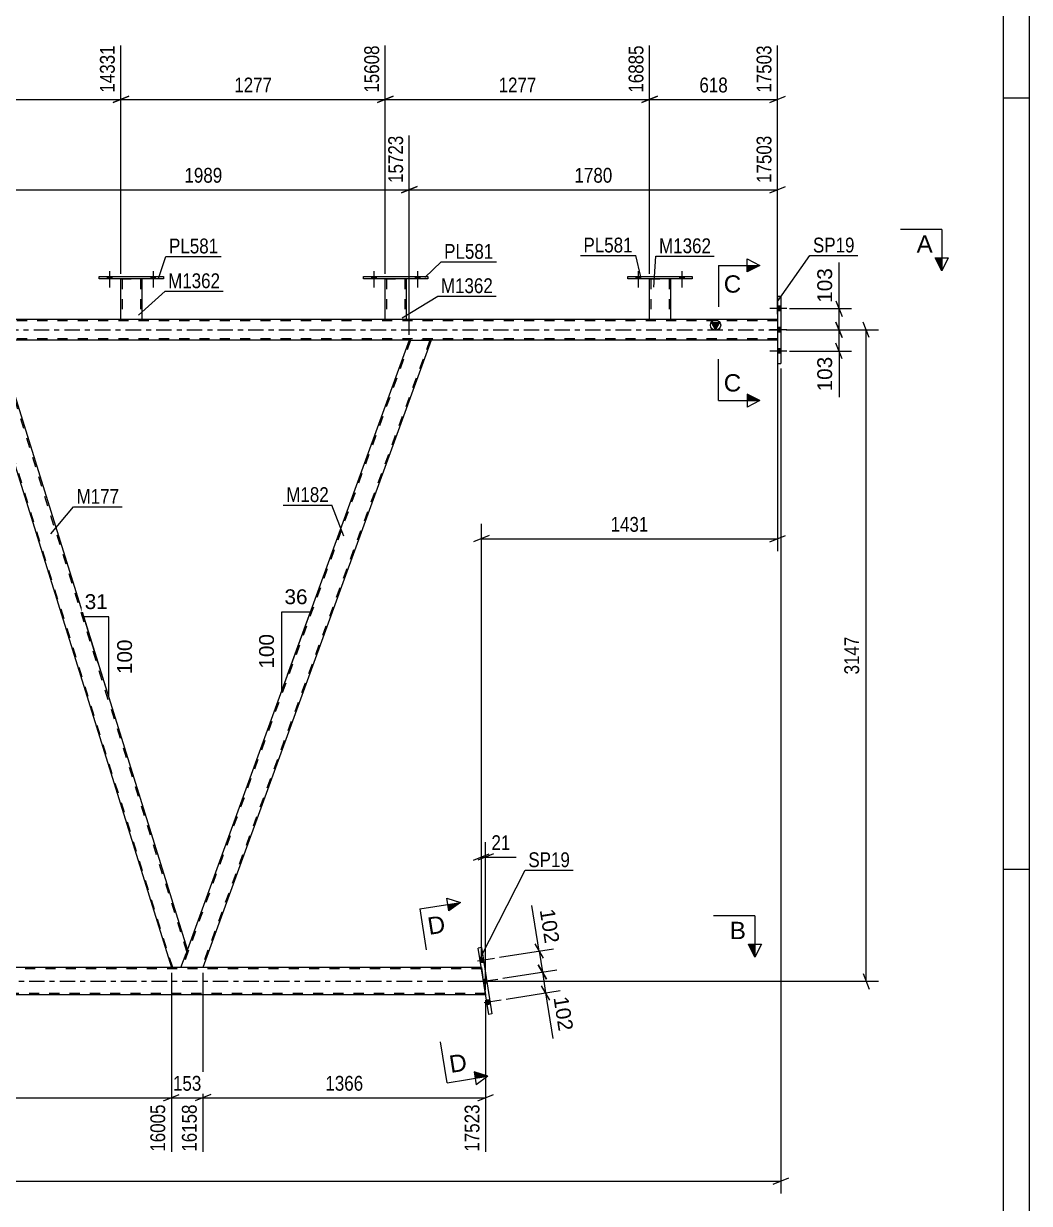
# Model space of a CAD drawing. Header units: millimetres. Extents: x -111 to 730, y -402 to 192.
# Drawn here: x 535.8 to 730.2, y -168.8 to 59.2 of the extents above; entities that cross this region are included whole.
import ezdxf

# ---------------------------------------------------------------- set-up
doc = ezdxf.new("R2010")
doc.units = ezdxf.units.MM
doc.linetypes.add('DXK_LINE_DOT2', pattern=[3.9198, 1.9599, -1.9599])
doc.linetypes.add('DXK_LINE_DOT3', pattern=[5.9187, 2.979, -0.9799, 0.9799, -0.9799])
doc.styles.add('Arial', font='ARIAL.TTF', dxfattribs={"height": 0.2})
doc.styles.add('Arial Narrow', font='ARIALN.TTF', dxfattribs={"height": 0.2})

# ---------------------------------------------------------------- blocks, each defined once
blk = doc.blocks.new('Unknown-192539618-1137')
at = {"color": 5, "linetype": 'Continuous'}
for p, q in [((730.15, -402.25), (730.15, 191.75)), ((725.15, -397.25), (725.15, 186.75)), ((730.15, 44.75), (725.15, 44.75)), ((730.15, -104.25), (725.15, -104.25))]:
    blk.add_line(p, q, dxfattribs=at)
blk = doc.blocks.new('Part-192539618-2163 - 2095')
at = {"linetype": 'Continuous'}
blk.add_hatch(color=2, dxfattribs=at).paths.add_polyline_path([(669.5, 0), (668.7, 1.4), (670.3, 1.4)])
at = {"color": 7, "linetype": 'DXK_LINE_DOT2'}
for p, q in [((681.5, 1.76), (-18.61, 1.76)), ((558.61, 2), (554.61, 2)), ((609.69, 2), (605.69, 2)), ((660.77, 2), (656.77, 2)), ((681.5, 2), (681.5, -2)), ((681.5, -1.76), (-18.61, -1.76)), ((614.57, -2), (610.32, -2))]:
    blk.add_line(p, q, dxfattribs=at)
at = {"color": 2, "linetype": 'Continuous'}
for p, q in [((554.61, 2), (507.53, 2)), ((605.69, 2), (558.61, 2)), ((656.77, 2), (609.69, 2)), ((681.5, 2), (660.77, 2)), ((669.5, 0), (668.7, 1.4)), ((668.7, 1.4), (670.3, 1.4)), ((670.3, 1.4), (669.5, 0)), ((610.32, -2), (530.76, -2)), ((681.5, -2), (614.57, -2))]:
    blk.add_line(p, q, dxfattribs=at)
at = {"color": 7, "linetype": 'DXK_LINE_DOT3'}
blk.add_line((-18.61, 0), (681.5, 0), dxfattribs=at)
at = {"color": 2, "linetype": 'Continuous'}
blk.add_circle((669.5, 0.9), 1, dxfattribs=at)
blk = doc.blocks.new('Bolt-192539618-2218 - 2095')
at = {"linetype": 'Continuous'}
for points in [[(681.5, 4.54), (681.5, 3.66), (682.14, 3.66), (682.14, 4.54)], [(681.5, 4.54), (681.5, 3.66), (682.14, 3.66), (682.14, 4.54)], [(681.5, 4.54), (681.5, 3.66), (682.14, 3.66), (682.14, 4.54)], [(681.5, 0.44), (681.5, -0.44), (682.14, -0.44), (682.14, 0.44)], [(681.5, 0.44), (681.5, -0.44), (682.14, -0.44), (682.14, 0.44)], [(681.5, -3.66), (681.5, -4.54), (682.14, -4.54), (682.14, -3.66)], [(681.5, -3.66), (681.5, -4.54), (682.14, -4.54), (682.14, -3.66)], [(681.5, -3.66), (681.5, -4.54), (682.14, -4.54), (682.14, -3.66)]]:
    blk.add_hatch(color=1, dxfattribs=at).paths.add_polyline_path(points)
at = {"color": 1, "linetype": 'Continuous'}
for p, q in [((683.3, 4.1), (679.98, 4.1)), ((683.3, 4.1), (679.98, 4.1)), ((683.3, 4.1), (679.98, 4.1)), ((682.14, 4.54), (681.5, 4.54)), ((682.14, 4.54), (681.5, 4.54)), ((682.14, 4.54), (681.5, 4.54)), ((682.14, 3.66), (681.5, 3.66)), ((682.14, 3.66), (681.5, 3.66)), ((682.14, 3.66), (681.5, 3.66)), ((682.14, 0.44), (681.5, 0.44)), ((682.14, 0.44), (681.5, 0.44)), ((683.3, 0), (679.98, 0)), ((683.3, 0), (679.98, 0)), ((682.14, -0.44), (681.5, -0.44)), ((682.14, -0.44), (681.5, -0.44)), ((683.3, -4.1), (679.98, -4.1)), ((683.3, -4.1), (679.98, -4.1)), ((683.3, -4.1), (679.98, -4.1)), ((682.14, -3.66), (681.5, -3.66)), ((682.14, -3.66), (681.5, -3.66)), ((682.14, -3.66), (681.5, -3.66)), ((682.14, -4.54), (681.5, -4.54)), ((682.14, -4.54), (681.5, -4.54)), ((682.14, -4.54), (681.5, -4.54))]:
    blk.add_line(p, q, dxfattribs=at)
blk = doc.blocks.new('Bolt-192539618-2217 - 2095')
at = {"linetype": 'Continuous'}
for points in [[(624.73, -122.15), (624.59, -121.28), (623.96, -121.38), (624.09, -122.24)], [(624.73, -122.15), (624.59, -121.28), (623.96, -121.38), (624.09, -122.24)], [(624.73, -122.15), (624.59, -121.28), (623.96, -121.38), (624.09, -122.24)], [(625.36, -126.2), (625.23, -125.33), (624.59, -125.43), (624.73, -126.29)], [(625.36, -126.2), (625.23, -125.33), (624.59, -125.43), (624.73, -126.29)], [(626, -130.25), (625.86, -129.38), (625.23, -129.48), (625.37, -130.35)], [(626, -130.25), (625.86, -129.38), (625.23, -129.48), (625.37, -130.35)], [(626, -130.25), (625.86, -129.38), (625.23, -129.48), (625.37, -130.35)]]:
    blk.add_hatch(color=1, dxfattribs=at).paths.add_polyline_path(points)
at = {"color": 1, "linetype": 'Continuous'}
for p, q in [((623.51, -121.89), (626.79, -121.38)), ((623.51, -121.89), (626.79, -121.38)), ((623.51, -121.89), (626.79, -121.38)), ((623.96, -121.38), (624.59, -121.28)), ((623.96, -121.38), (624.59, -121.28)), ((623.96, -121.38), (624.59, -121.28)), ((624.09, -122.24), (624.73, -122.15)), ((624.09, -122.24), (624.73, -122.15)), ((624.09, -122.24), (624.73, -122.15)), ((624.59, -125.43), (625.23, -125.33)), ((624.59, -125.43), (625.23, -125.33)), ((624.15, -125.94), (627.43, -125.43)), ((624.15, -125.94), (627.43, -125.43)), ((624.73, -126.29), (625.36, -126.2)), ((624.73, -126.29), (625.36, -126.2)), ((624.78, -129.99), (628.06, -129.48)), ((624.78, -129.99), (628.06, -129.48)), ((624.78, -129.99), (628.06, -129.48)), ((625.23, -129.48), (625.86, -129.38)), ((625.23, -129.48), (625.86, -129.38)), ((625.23, -129.48), (625.86, -129.38)), ((625.37, -130.35), (626, -130.25)), ((625.37, -130.35), (626, -130.25)), ((625.37, -130.35), (626, -130.25))]:
    blk.add_line(p, q, dxfattribs=at)
blk = doc.blocks.new('Bolt-192539618-10853 - 2095')
at = {"linetype": 'Continuous'}
for points in [[(603.05, 9.84), (603.93, 9.84), (603.93, 10.32), (603.05, 10.32)], [(611.45, 9.84), (612.33, 9.84), (612.33, 10.32), (611.45, 10.32)]]:
    blk.add_hatch(color=1, dxfattribs=at).paths.add_polyline_path(points)
at = {"color": 1, "linetype": 'Continuous'}
for p, q in [((603.05, 10.32), (603.05, 9.84)), ((603.49, 11.32), (603.49, 8.2)), ((603.93, 10.32), (603.93, 9.84)), ((611.45, 10.32), (611.45, 9.84)), ((611.89, 11.32), (611.89, 8.2)), ((612.33, 10.32), (612.33, 9.84))]:
    blk.add_line(p, q, dxfattribs=at)
blk = doc.blocks.new('Part-192539618-10830 - 2095')
at = {"color": 2, "linetype": 'Continuous'}
for p, q in [((656.77, 2), (656.77, 9.84)), ((660.77, 9.84), (660.77, 2)), ((660.74, 2), (656.77, 2)), ((660.77, 2), (660.74, 2))]:
    blk.add_line(p, q, dxfattribs=at)
at = {"color": 7, "linetype": 'DXK_LINE_DOT2'}
for p, q in [((656.77, 9.84), (660.77, 9.84)), ((656.77, 9.84), (656.77, 9.84)), ((656.77, 9.84), (656.77, 9.84)), ((657.01, 9.84), (657.01, 2)), ((660.53, 9.84), (660.53, 2)), ((660.77, 9.84), (660.77, 9.84)), ((660.77, 9.84), (660.77, 9.84)), ((660.52, 2), (660.53, 2))]:
    blk.add_line(p, q, dxfattribs=at)
blk = doc.blocks.new('Part-192539618-2291 - 2095')
at = {"color": 7, "linetype": 'DXK_LINE_DOT2'}
for p, q in [((624.28, -123.46), (-43.18, -123.46)), ((624.25, -123.22), (625.08, -128.5)), ((625.04, -128.26), (-43.18, -128.26))]:
    blk.add_line(p, q, dxfattribs=at)
at = {"color": 2, "linetype": 'Continuous'}
for p, q in [((624.25, -123.22), (489.78, -123.22)), ((625.08, -128.5), (489.78, -128.5))]:
    blk.add_line(p, q, dxfattribs=at)
at = {"color": 7, "linetype": 'DXK_LINE_DOT3'}
blk.add_line((-43.18, -125.86), (624.66, -125.86), dxfattribs=at)
blk = doc.blocks.new('Part-192539618-2312 - 2095')
at = {"color": 2, "linetype": 'Continuous'}
for p, q in [((624.29, -119.34), (623.65, -119.44)), ((625.67, -132.28), (623.65, -119.44)), ((624.29, -119.34), (626.3, -132.18)), ((626.3, -132.18), (625.67, -132.28))]:
    blk.add_line(p, q, dxfattribs=at)
blk = doc.blocks.new('Part-192539618-2317 - 2095')
at = {"color": 2, "linetype": 'Continuous'}
for p, q in [((681.5, 6.5), (681.5, -6.5)), ((681.5, 6.5), (682.14, 6.5)), ((682.14, 6.5), (682.14, -6.5)), ((681.5, -6.5), (682.14, -6.5))]:
    blk.add_line(p, q, dxfattribs=at)
blk = doc.blocks.new('Bolt-192539618-10861 - 2095')
at = {"linetype": 'Continuous'}
for points in [[(654.13, 9.84), (655.01, 9.84), (655.01, 10.32), (654.13, 10.32)], [(662.53, 9.84), (663.41, 9.84), (663.41, 10.32), (662.53, 10.32)]]:
    blk.add_hatch(color=1, dxfattribs=at).paths.add_polyline_path(points)
at = {"color": 1, "linetype": 'Continuous'}
for p, q in [((654.13, 10.32), (654.13, 9.84)), ((654.57, 11.32), (654.57, 8.2)), ((655.01, 10.32), (655.01, 9.84)), ((662.53, 10.32), (662.53, 9.84)), ((662.97, 11.32), (662.97, 8.2)), ((663.41, 10.32), (663.41, 9.84))]:
    blk.add_line(p, q, dxfattribs=at)
blk = doc.blocks.new('Part-192539618-2376 - 2095')
at = {"color": 7, "linetype": 'DXK_LINE_DOT2'}
for p, q in [((610.57, -2), (566.45, -123.22)), ((614.32, -2), (570.2, -123.22)), ((567.46, -119.75), (566.2, -123.22)), ((570.45, -123.22), (566.2, -123.22))]:
    blk.add_line(p, q, dxfattribs=at)
at = {"color": 2, "linetype": 'Continuous'}
for p, q in [((610.32, -2), (567.46, -119.75)), ((614.57, -2), (570.45, -123.22)), ((610.32, -2), (614.57, -2))]:
    blk.add_line(p, q, dxfattribs=at)
blk = doc.blocks.new('Part-192539618-2381 - 2095')
at = {"color": 2, "linetype": 'Continuous'}
for p, q in [((529.44, -2), (527.89, -6.25)), ((530.76, -2), (529.44, -2)), ((567.46, -119.75), (530.76, -2)), ((527.89, -6.25), (564.35, -123.22)), ((566.2, -123.22), (567.19, -120.49)), ((567.38, -119.97), (567.19, -120.49)), ((567.46, -119.75), (567.38, -119.97))]:
    blk.add_line(p, q, dxfattribs=at)
at = {"color": 7, "linetype": 'DXK_LINE_DOT2'}
for p, q in [((567.33, -120.12), (530.51, -2)), ((564.6, -123.22), (528.03, -5.88)), ((567.29, -120.21), (567.19, -120.49)), ((567.38, -119.97), (567.33, -120.12)), ((566.2, -123.22), (564.35, -123.22))]:
    blk.add_line(p, q, dxfattribs=at)
blk = doc.blocks.new('Part-192539618-10823 - 2095')
at = {"color": 2, "linetype": 'Continuous'}
for p, q in [((601.49, 9.84), (601.49, 10.32)), ((601.49, 10.32), (613.89, 10.32)), ((613.89, 9.84), (601.49, 9.84)), ((613.89, 10.32), (613.89, 9.84))]:
    blk.add_line(p, q, dxfattribs=at)
blk = doc.blocks.new('Part-192539618-10820 - 2095')
at = {"color": 2, "linetype": 'Continuous'}
for p, q in [((554.61, 2), (554.61, 9.84)), ((558.61, 9.84), (558.61, 2)), ((558.58, 2), (554.61, 2)), ((558.61, 2), (558.58, 2))]:
    blk.add_line(p, q, dxfattribs=at)
at = {"color": 7, "linetype": 'DXK_LINE_DOT2'}
for p, q in [((554.61, 9.84), (558.61, 9.84)), ((554.61, 9.84), (554.61, 9.84)), ((554.61, 9.84), (554.61, 9.84)), ((554.85, 9.84), (554.85, 2)), ((558.37, 9.84), (558.37, 2)), ((558.61, 9.84), (558.61, 9.84)), ((558.61, 9.84), (558.61, 9.84)), ((558.36, 2), (558.37, 2))]:
    blk.add_line(p, q, dxfattribs=at)
blk = doc.blocks.new('Part-192539618-10821 - 2095')
at = {"color": 2, "linetype": 'Continuous'}
for p, q in [((550.41, 9.84), (550.41, 10.32)), ((550.41, 10.32), (562.81, 10.32)), ((562.81, 9.84), (550.41, 9.84)), ((562.81, 10.32), (562.81, 9.84))]:
    blk.add_line(p, q, dxfattribs=at)
blk = doc.blocks.new('Part-192539618-10822 - 2095')
at = {"color": 2, "linetype": 'Continuous'}
for p, q in [((605.69, 2), (605.69, 9.84)), ((609.69, 9.84), (609.69, 2)), ((609.66, 2), (605.69, 2)), ((609.69, 2), (609.66, 2))]:
    blk.add_line(p, q, dxfattribs=at)
at = {"color": 7, "linetype": 'DXK_LINE_DOT2'}
for p, q in [((605.69, 9.84), (609.69, 9.84)), ((605.69, 9.84), (605.69, 9.84)), ((605.69, 9.84), (605.69, 9.84)), ((605.93, 9.84), (605.93, 2)), ((609.45, 9.84), (609.45, 2)), ((609.69, 9.84), (609.69, 9.84)), ((609.69, 9.84), (609.69, 9.84)), ((609.44, 2), (609.45, 2))]:
    blk.add_line(p, q, dxfattribs=at)
blk = doc.blocks.new('Part-192539618-10831 - 2095')
at = {"color": 2, "linetype": 'Continuous'}
for p, q in [((652.57, 9.84), (652.57, 10.32)), ((652.57, 10.32), (664.97, 10.32)), ((664.97, 9.84), (652.57, 9.84)), ((664.97, 10.32), (664.97, 9.84))]:
    blk.add_line(p, q, dxfattribs=at)
blk = doc.blocks.new('Bolt-192539618-10850 - 2095')
at = {"linetype": 'Continuous'}
for points in [[(551.97, 9.84), (552.85, 9.84), (552.85, 10.32), (551.97, 10.32)], [(560.37, 9.84), (561.25, 9.84), (561.25, 10.32), (560.37, 10.32)]]:
    blk.add_hatch(color=1, dxfattribs=at).paths.add_polyline_path(points)
at = {"color": 1, "linetype": 'Continuous'}
for p, q in [((551.97, 10.32), (551.97, 9.84)), ((552.41, 11.32), (552.41, 8.2)), ((552.85, 10.32), (552.85, 9.84)), ((560.37, 10.32), (560.37, 9.84)), ((560.81, 11.32), (560.81, 8.2)), ((561.25, 10.32), (561.25, 9.84))]:
    blk.add_line(p, q, dxfattribs=at)
blk = doc.blocks.new('Bolt-192539618-10851 - 2095')
at = {"linetype": 'Continuous'}
for points in [[(551.97, 9.84), (552.85, 9.84), (552.85, 10.32), (551.97, 10.32)], [(560.37, 9.84), (561.25, 9.84), (561.25, 10.32), (560.37, 10.32)]]:
    blk.add_hatch(color=1, dxfattribs=at).paths.add_polyline_path(points)
at = {"color": 1, "linetype": 'Continuous'}
for p, q in [((551.97, 10.32), (551.97, 9.84)), ((552.41, 11.32), (552.41, 8.2)), ((552.85, 10.32), (552.85, 9.84)), ((560.37, 10.32), (560.37, 9.84)), ((560.81, 11.32), (560.81, 8.2)), ((561.25, 10.32), (561.25, 9.84))]:
    blk.add_line(p, q, dxfattribs=at)
blk = doc.blocks.new('Bolt-192539618-10852 - 2095')
at = {"linetype": 'Continuous'}
for points in [[(603.05, 9.84), (603.93, 9.84), (603.93, 10.32), (603.05, 10.32)], [(611.45, 9.84), (612.33, 9.84), (612.33, 10.32), (611.45, 10.32)]]:
    blk.add_hatch(color=1, dxfattribs=at).paths.add_polyline_path(points)
at = {"color": 1, "linetype": 'Continuous'}
for p, q in [((603.05, 10.32), (603.05, 9.84)), ((603.49, 11.32), (603.49, 8.2)), ((603.93, 10.32), (603.93, 9.84)), ((611.45, 10.32), (611.45, 9.84)), ((611.89, 11.32), (611.89, 8.2)), ((612.33, 10.32), (612.33, 9.84))]:
    blk.add_line(p, q, dxfattribs=at)
blk = doc.blocks.new('Bolt-192539618-10860 - 2095')
at = {"linetype": 'Continuous'}
for points in [[(654.13, 9.84), (655.01, 9.84), (655.01, 10.32), (654.13, 10.32)], [(662.53, 9.84), (663.41, 9.84), (663.41, 10.32), (662.53, 10.32)]]:
    blk.add_hatch(color=1, dxfattribs=at).paths.add_polyline_path(points)
at = {"color": 1, "linetype": 'Continuous'}
for p, q in [((654.13, 10.32), (654.13, 9.84)), ((654.57, 11.32), (654.57, 8.2)), ((655.01, 10.32), (655.01, 9.84)), ((662.53, 10.32), (662.53, 9.84)), ((662.97, 11.32), (662.97, 8.2)), ((663.41, 10.32), (663.41, 9.84))]:
    blk.add_line(p, q, dxfattribs=at)
blk = doc.blocks.new('StraightDimension-192539618-10105 - 2095')
at = {"color": 7, "linetype": 'Continuous'}
for p, q in [((682.14, -7.5), (682.14, -166.86)), ((680.64, -165.06), (683.64, -163.86)), ((-57.88, -164.46), (682.14, -164.46))]:
    blk.add_line(p, q, dxfattribs=at)
blk = doc.blocks.new('StraightDimension-192539618-10164 - 2095')
at = {"color": 7, "linetype": 'Continuous'}
for p, q in [((624.25, -122.22), (624.25, -99.02)), ((625.08, -127.5), (625.08, -99.02)), ((622.75, -102.47), (625.75, -101.27)), ((626.58, -101.27), (623.58, -102.47)), ((624.25, -101.87), (625.08, -101.87))]:
    blk.add_line(p, q, dxfattribs=at)
at = {"color": 0}
blk.add_wipeout([(630.46, -101.12), (630.46, -96.92), (625.6, -96.92), (625.6, -101.12)], dxfattribs=at)
at = {"color": 7, "linetype": 'Continuous'}
blk.add_line((625.08, -101.87), (630.98, -101.87), dxfattribs=at)
blk.add_line((625.08, -101.87), (630.98, -101.87), dxfattribs=at)
at = {"color": 3, "style": 'Arial Narrow'}
blk.add_text('21', height=2.863, dxfattribs=at).set_placement((626.2, -100.52))
blk = doc.blocks.new('StraightDimension-192539618-35933 - 2095')
at = {"color": 7, "linetype": 'Continuous'}
for p, q in [((635.21, -122.69), (636.86, -125.46)), ((628.42, -125.27), (638.85, -123.63)), ((636.04, -124.07), (636.67, -128.12)), ((637.5, -129.51), (635.85, -126.74)), ((629.05, -129.32), (639.49, -127.68))]:
    blk.add_line(p, q, dxfattribs=at)
at = {"color": 0}
blk.add_wipeout([(638.71, -136.3), (642.86, -135.65), (641.64, -127.88), (637.49, -128.53)], dxfattribs=at)
at = {"color": 7, "linetype": 'Continuous'}
blk.add_line((636.67, -128.12), (638.05, -136.94), dxfattribs=at)
blk.add_line((636.67, -128.12), (638.05, -136.94), dxfattribs=at)
at = {"color": 3, "style": 'Arial'}
blk.add_text('102', height=2.865, rotation=-81.0735, dxfattribs=at).set_placement((638.18, -129.03))
blk = doc.blocks.new('AngleDimension-192539618-36132 - 2095')
at = {"color": 7, "linetype": 'Continuous'}
for p, q in [((585.67, -54.51), (591.21, -54.51)), ((585.67, -69.73), (591.21, -54.51)), ((585.67, -69.73), (585.67, -54.51)), ((586.78, -66.68), (591.21, -54.51))]:
    blk.add_line(p, q, dxfattribs=at)
at = {"color": 0}
for points in [[(591.26, -53.61), (591.26, -49.41), (585.61, -49.41), (585.61, -53.61)], [(584.77, -58.18), (580.57, -58.18), (580.57, -66.06), (584.77, -66.06)]]:
    blk.add_wipeout(points, dxfattribs=at)
at = {"color": 3, "style": 'Arial'}
blk.add_text('36', height=2.865, dxfattribs=at).set_placement((586.21, -53.01))
blk.add_text('100', height=2.865, rotation=90.0002, dxfattribs=at).set_placement((584.17, -65.46))
blk = doc.blocks.new('StraightDimension-192539618-35934 - 2095')
at = {"color": 7, "linetype": 'Continuous'}
for p, q in [((627.78, -121.22), (638.21, -119.58)), ((634.57, -118.64), (636.22, -121.41)), ((635.4, -120.02), (636.04, -124.07)), ((636.86, -125.46), (635.21, -122.69)), ((628.42, -125.27), (638.85, -123.63))]:
    blk.add_line(p, q, dxfattribs=at)
at = {"color": 0}
blk.add_wipeout([(636.06, -119.39), (640.21, -118.74), (638.99, -110.96), (634.84, -111.61)], dxfattribs=at)
at = {"color": 7, "linetype": 'Continuous'}
blk.add_line((635.4, -120.02), (634.02, -111.21), dxfattribs=at)
blk.add_line((635.4, -120.02), (634.02, -111.21), dxfattribs=at)
at = {"color": 3, "style": 'Arial'}
blk.add_text('102', height=2.865, rotation=-81.0735, dxfattribs=at).set_placement((635.52, -112.11))
blk = doc.blocks.new('StraightDimension-192539618-2786 - 2095')
at = {"color": 7, "linetype": 'Continuous'}
for p, q in [((610.32, -1), (610.32, 37.51)), ((681.5, 3), (681.5, 37.51)), ((611.82, 27.67), (608.82, 26.47)), ((680, 26.47), (683, 27.67)), ((610.32, 27.07), (681.5, 27.07))]:
    blk.add_line(p, q, dxfattribs=at)
at = {"color": 0, "linetype": 'Continuous'}
blk.add_wipeout([(680.9, 38.11), (676.7, 38.11), (676.7, 27.77), (680.9, 27.77)], dxfattribs=at)
at = {"color": 0}
blk.add_wipeout([(650.16, 27.82), (650.16, 32.02), (641.65, 32.02), (641.65, 27.82)], dxfattribs=at)
at = {"color": 3, "linetype": 'Continuous', "style": 'Arial Narrow'}
blk.add_text('17503', height=2.863, rotation=90.0002, dxfattribs=at).set_placement((680.3, 28.37))
at = {"color": 3, "style": 'Arial Narrow'}
blk.add_text('1780', height=2.863, dxfattribs=at).set_placement((642.25, 28.42))
blk = doc.blocks.new('StraightDimension-192539618-44804 - 2095')
at = {"color": 7, "linetype": 'Continuous'}
for p, q in [((570.45, -124.22), (570.45, -158.8)), ((625.08, -129.5), (625.08, -158.8)), ((571.95, -147.76), (568.95, -148.96)), ((623.58, -148.96), (626.58, -147.76)), ((570.45, -148.36), (625.08, -148.36))]:
    blk.add_line(p, q, dxfattribs=at)
at = {"color": 0}
blk.add_wipeout([(602.02, -147.61), (602.02, -143.41), (593.51, -143.41), (593.51, -147.61)], dxfattribs=at)
at = {"color": 0, "linetype": 'Continuous'}
blk.add_wipeout([(624.48, -149.06), (620.28, -149.06), (620.28, -159.4), (624.48, -159.4)], dxfattribs=at)
at = {"color": 3, "style": 'Arial Narrow'}
blk.add_text('1366', height=2.863, dxfattribs=at).set_placement((594.11, -147.01))
at = {"color": 3, "linetype": 'Continuous', "style": 'Arial Narrow'}
blk.add_text('17523', height=2.863, rotation=90.0002, dxfattribs=at).set_placement((623.88, -158.8))
blk = doc.blocks.new('StraightDimension-192539618-2762 - 2095')
at = {"color": 7, "linetype": 'Continuous'}
for p, q in [((530.76, -1), (530.76, 42.01)), ((610.32, -1), (610.32, 37.51)), ((532.26, 27.67), (529.26, 26.47)), ((608.82, 26.47), (611.82, 27.67)), ((530.76, 27.07), (610.32, 27.07))]:
    blk.add_line(p, q, dxfattribs=at)
at = {"color": 0, "linetype": 'Continuous'}
blk.add_wipeout([(609.72, 38.11), (605.52, 38.11), (605.52, 27.77), (609.72, 27.77)], dxfattribs=at)
at = {"color": 0}
blk.add_wipeout([(574.79, 27.82), (574.79, 32.02), (566.28, 32.02), (566.28, 27.82)], dxfattribs=at)
at = {"color": 3, "linetype": 'Continuous', "style": 'Arial Narrow'}
blk.add_text('15723', height=2.863, rotation=90.0002, dxfattribs=at).set_placement((609.12, 28.37))
at = {"color": 3, "style": 'Arial Narrow'}
blk.add_text('1989', height=2.863, dxfattribs=at).set_placement((566.88, 28.42))
blk = doc.blocks.new('StraightDimension-192539618-2815 - 2095')
at = {"color": 7, "linetype": 'Continuous'}
for p, q in [((699.2, -1.5), (698, 1.5)), ((683.14, 0), (701, 0)), ((698.6, -125.86), (698.6, 0)), ((698, -124.36), (699.2, -127.36)), ((618.31, -125.86), (701, -125.86))]:
    blk.add_line(p, q, dxfattribs=at)
at = {"color": 0}
blk.add_wipeout([(697.85, -58.67), (693.65, -58.67), (693.65, -67.19), (697.85, -67.19)], dxfattribs=at)
at = {"color": 3, "style": 'Arial Narrow'}
blk.add_text('3147', height=2.863, rotation=90.0002, dxfattribs=at).set_placement((697.25, -66.59))
blk = doc.blocks.new('StraightDimension-192539618-2871 - 2095')
at = {"color": 7, "linetype": 'Continuous'}
for p, q in [((609.32, -2), (524.43, -2)), ((527.88, -3.5), (526.68, -0.5)), ((527.28, -123.22), (527.28, -2)), ((526.68, -121.72), (527.88, -124.72)), ((565.2, -123.22), (524.43, -123.22))]:
    blk.add_line(p, q, dxfattribs=at)
at = {"color": 0}
blk.add_wipeout([(526.53, -58.35), (522.33, -58.35), (522.33, -66.87), (526.53, -66.87)], dxfattribs=at)
at = {"color": 3, "style": 'Arial Narrow'}
blk.add_text('3031', height=2.863, rotation=90.0002, dxfattribs=at).set_placement((525.93, -66.27))
blk = doc.blocks.new('StraightDimension-192539618-10083 - 2095')
at = {"color": 7, "linetype": 'Continuous'}
for p, q in [((681.5, -3), (681.5, -42.77)), ((624.25, -122.22), (624.25, -37.52)), ((625.75, -39.77), (622.75, -40.97)), ((624.25, -40.37), (681.5, -40.37)), ((680, -40.97), (683, -39.77))]:
    blk.add_line(p, q, dxfattribs=at)
at = {"color": 0}
blk.add_wipeout([(657.13, -39.62), (657.13, -35.42), (648.62, -35.42), (648.62, -39.62)], dxfattribs=at)
at = {"color": 3, "style": 'Arial Narrow'}
blk.add_text('1431', height=2.863, dxfattribs=at).set_placement((649.22, -39.02))
blk = doc.blocks.new('StraightDimension-192539618-35058 - 2095')
at = {"color": 7, "linetype": 'Continuous'}
for p, q in [((656.77, 10.84), (656.77, 54.95)), ((681.5, 3), (681.5, 54.95)), ((658.27, 45.11), (655.27, 43.91)), ((656.77, 44.51), (681.5, 44.51)), ((680, 43.91), (683, 45.11))]:
    blk.add_line(p, q, dxfattribs=at)
at = {"color": 0, "linetype": 'Continuous'}
blk.add_wipeout([(680.9, 55.55), (676.7, 55.55), (676.7, 45.21), (680.9, 45.21)], dxfattribs=at)
at = {"color": 0}
blk.add_wipeout([(672.48, 45.26), (672.48, 49.46), (665.79, 49.46), (665.79, 45.26)], dxfattribs=at)
at = {"color": 3, "linetype": 'Continuous', "style": 'Arial Narrow'}
blk.add_text('17503', height=2.863, rotation=90.0002, dxfattribs=at).set_placement((680.3, 45.81))
at = {"color": 3, "style": 'Arial Narrow'}
blk.add_text('618', height=2.863, dxfattribs=at).set_placement((666.39, 45.86))
blk = doc.blocks.new('StraightDimension-192539618-35059 - 2095')
at = {"color": 7, "linetype": 'Continuous'}
for p, q in [((605.69, 10.84), (605.69, 54.95)), ((656.77, 10.84), (656.77, 54.95)), ((607.19, 45.11), (604.19, 43.91)), ((605.69, 44.51), (656.77, 44.51)), ((655.27, 43.91), (658.27, 45.11))]:
    blk.add_line(p, q, dxfattribs=at)
at = {"color": 0, "linetype": 'Continuous'}
blk.add_wipeout([(656.17, 55.55), (651.97, 55.55), (651.97, 45.21), (656.17, 45.21)], dxfattribs=at)
at = {"color": 0}
blk.add_wipeout([(635.49, 45.26), (635.49, 49.46), (626.98, 49.46), (626.98, 45.26)], dxfattribs=at)
at = {"color": 3, "linetype": 'Continuous', "style": 'Arial Narrow'}
blk.add_text('16885', height=2.863, rotation=90.0002, dxfattribs=at).set_placement((655.57, 45.81))
at = {"color": 3, "style": 'Arial Narrow'}
blk.add_text('1277', height=2.863, dxfattribs=at).set_placement((627.58, 45.86))
blk = doc.blocks.new('StraightDimension-192539618-35060 - 2095')
at = {"color": 7, "linetype": 'Continuous'}
for p, q in [((554.61, 10.84), (554.61, 54.95)), ((605.69, 10.84), (605.69, 54.95)), ((556.11, 45.11), (553.11, 43.91)), ((554.61, 44.51), (605.69, 44.51)), ((604.19, 43.91), (607.19, 45.11))]:
    blk.add_line(p, q, dxfattribs=at)
at = {"color": 0, "linetype": 'Continuous'}
blk.add_wipeout([(605.09, 55.55), (600.89, 55.55), (600.89, 45.21), (605.09, 45.21)], dxfattribs=at)
at = {"color": 0}
blk.add_wipeout([(584.41, 45.26), (584.41, 49.46), (575.9, 49.46), (575.9, 45.26)], dxfattribs=at)
at = {"color": 3, "linetype": 'Continuous', "style": 'Arial Narrow'}
blk.add_text('15608', height=2.863, rotation=90.0002, dxfattribs=at).set_placement((604.49, 45.81))
at = {"color": 3, "style": 'Arial Narrow'}
blk.add_text('1277', height=2.863, dxfattribs=at).set_placement((576.5, 45.86))
blk = doc.blocks.new('StraightDimension-192539618-35061 - 2095')
at = {"color": 7, "linetype": 'Continuous'}
for p, q in [((503.53, 10.84), (503.53, 54.95)), ((554.61, 10.84), (554.61, 54.95)), ((505.03, 45.11), (502.03, 43.91)), ((503.53, 44.51), (554.61, 44.51)), ((553.11, 43.91), (556.11, 45.11))]:
    blk.add_line(p, q, dxfattribs=at)
at = {"color": 0, "linetype": 'Continuous'}
blk.add_wipeout([(554.01, 55.55), (549.81, 55.55), (549.81, 45.21), (554.01, 45.21)], dxfattribs=at)
at = {"color": 0}
blk.add_wipeout([(533.33, 45.26), (533.33, 49.46), (524.82, 49.46), (524.82, 45.26)], dxfattribs=at)
at = {"color": 3, "linetype": 'Continuous', "style": 'Arial Narrow'}
blk.add_text('14331', height=2.863, rotation=90.0002, dxfattribs=at).set_placement((553.41, 45.81))
at = {"color": 3, "style": 'Arial Narrow'}
blk.add_text('1277', height=2.863, dxfattribs=at).set_placement((525.42, 45.86))
blk = doc.blocks.new('StraightDimension-192539618-35906 - 2095')
at = {"color": 7, "linetype": 'Continuous'}
for p, q in [((692.78, 5.6), (693.98, 2.6)), ((683.77, 4.1), (695.78, 4.1)), ((693.38, 0), (693.38, 4.1)), ((693.98, -1.5), (692.78, 1.5)), ((683.77, 0), (695.78, 0))]:
    blk.add_line(p, q, dxfattribs=at)
at = {"color": 0}
blk.add_wipeout([(692.63, 12.5), (688.43, 12.5), (688.43, 4.62), (692.63, 4.62)], dxfattribs=at)
at = {"color": 7, "linetype": 'Continuous'}
blk.add_line((693.38, 4.1), (693.38, 13.02), dxfattribs=at)
blk.add_line((693.38, 4.1), (693.38, 13.02), dxfattribs=at)
at = {"color": 3, "style": 'Arial'}
blk.add_text('103', height=2.865, rotation=90.0002, dxfattribs=at).set_placement((692.03, 5.22))
blk = doc.blocks.new('StraightDimension-192539618-35907 - 2095')
at = {"color": 7, "linetype": 'Continuous'}
for p, q in [((692.78, 1.5), (693.98, -1.5)), ((683.77, 0), (695.78, 0)), ((693.38, -4.1), (693.38, 0)), ((683.77, -4.1), (695.78, -4.1)), ((693.98, -5.6), (692.78, -2.6))]:
    blk.add_line(p, q, dxfattribs=at)
at = {"color": 0}
blk.add_wipeout([(692.63, -4.63), (688.43, -4.63), (688.43, -12.5), (692.63, -12.5)], dxfattribs=at)
at = {"color": 7, "linetype": 'Continuous'}
blk.add_line((693.38, -4.1), (693.38, -13.02), dxfattribs=at)
blk.add_line((693.38, -4.1), (693.38, -13.02), dxfattribs=at)
at = {"color": 3, "style": 'Arial'}
blk.add_text('103', height=2.865, rotation=90.0002, dxfattribs=at).set_placement((692.03, -11.9))
blk = doc.blocks.new('AngleDimension-192539618-36118 - 2095')
at = {"color": 7, "linetype": 'Continuous'}
for p, q in [((550.16, -64.26), (547.42, -55.45)), ((552.24, -55.45), (547.42, -55.45)), ((552.24, -70.91), (547.42, -55.45)), ((552.24, -70.91), (552.24, -55.45))]:
    blk.add_line(p, q, dxfattribs=at)
at = {"color": 0}
for points in [[(552.65, -54.55), (552.65, -50.35), (547, -50.35), (547, -54.55)], [(557.34, -59.25), (553.14, -59.25), (553.14, -67.12), (557.34, -67.12)]]:
    blk.add_wipeout(points, dxfattribs=at)
at = {"color": 3, "style": 'Arial'}
blk.add_text('31', height=2.865, dxfattribs=at).set_placement((547.6, -53.95))
blk.add_text('100', height=2.865, rotation=90.0002, dxfattribs=at).set_placement((556.74, -66.52))
blk = doc.blocks.new('StraightDimension-192539618-44805 - 2095')
at = {"color": 7, "linetype": 'Continuous'}
for p, q in [((564.35, -124.22), (564.35, -158.8)), ((570.45, -124.22), (570.45, -158.8)), ((562.85, -148.96), (565.85, -147.76)), ((571.95, -147.76), (568.95, -148.96)), ((564.35, -148.36), (570.45, -148.36))]:
    blk.add_line(p, q, dxfattribs=at)
at = {"color": 0}
blk.add_wipeout([(570.75, -147.61), (570.75, -143.41), (564.06, -143.41), (564.06, -147.61)], dxfattribs=at)
at = {"color": 0, "linetype": 'Continuous'}
blk.add_wipeout([(569.85, -149.06), (565.65, -149.06), (565.65, -159.4), (569.85, -159.4)], dxfattribs=at)
at = {"color": 3, "style": 'Arial Narrow'}
blk.add_text('153', height=2.863, dxfattribs=at).set_placement((564.66, -147.01))
at = {"color": 3, "linetype": 'Continuous', "style": 'Arial Narrow'}
blk.add_text('16158', height=2.863, rotation=90.0002, dxfattribs=at).set_placement((569.25, -158.8))
blk = doc.blocks.new('StraightDimension-192539618-44806 - 2095')
at = {"color": 7, "linetype": 'Continuous'}
for p, q in [((485.32, -124.22), (485.32, -158.8)), ((564.35, -124.22), (564.35, -158.8)), ((486.82, -147.76), (483.82, -148.96)), ((562.85, -148.96), (565.85, -147.76)), ((485.32, -148.36), (564.35, -148.36))]:
    blk.add_line(p, q, dxfattribs=at)
at = {"color": 0}
blk.add_wipeout([(529.09, -147.61), (529.09, -143.41), (520.58, -143.41), (520.58, -147.61)], dxfattribs=at)
at = {"color": 0, "linetype": 'Continuous'}
blk.add_wipeout([(563.75, -149.06), (559.55, -149.06), (559.55, -159.4), (563.75, -159.4)], dxfattribs=at)
at = {"color": 3, "style": 'Arial Narrow'}
blk.add_text('1976', height=2.863, dxfattribs=at).set_placement((521.18, -147.01))
at = {"color": 3, "linetype": 'Continuous', "style": 'Arial Narrow'}
blk.add_text('16005', height=2.863, rotation=90.0002, dxfattribs=at).set_placement((563.15, -158.8))
blk = doc.blocks.new('Mark-192539618-35682 - 2095')
at = {"color": 0}
blk.add_wipeout([(653.49, 14.94), (653.49, 17.94), (643.98, 17.94), (643.98, 14.94)], dxfattribs=at)
blk.add_wipeout([(653.49, 14.94), (653.49, 17.94), (643.98, 17.94), (643.98, 14.94)], dxfattribs=at)
at = {"color": 30, "linetype": 'Continuous'}
for p in [(643.38, 14.34), (655.07, 10.21)]:
    blk.add_line(p, (654.09, 14.34), dxfattribs=at)
at = {"color": 3, "style": 'Arial Narrow'}
blk.add_text('PL581', height=2.863, dxfattribs=at).set_placement((643.98, 14.94))
blk = doc.blocks.new('Mark-192539618-2308 - 2095')
at = {"color": 0}
blk.add_wipeout([(641.37, -103.82), (641.37, -100.82), (633.33, -100.82), (633.33, -103.82)], dxfattribs=at)
blk.add_wipeout([(641.37, -103.82), (641.37, -100.82), (633.33, -100.82), (633.33, -103.82)], dxfattribs=at)
at = {"color": 30, "linetype": 'Continuous'}
for p, q in [((624.07, -121.34), (632.73, -104.42)), ((632.73, -104.42), (641.97, -104.42))]:
    blk.add_line(p, q, dxfattribs=at)
at = {"color": 3, "style": 'Arial Narrow'}
blk.add_text('SP19', height=2.863, dxfattribs=at).set_placement((633.33, -103.82))
blk = doc.blocks.new('Mark-192539618-2313 - 2095')
at = {"color": 0}
blk.add_wipeout([(696.37, 14.94), (696.37, 17.94), (688.33, 17.94), (688.33, 14.94)], dxfattribs=at)
blk.add_wipeout([(696.37, 14.94), (696.37, 17.94), (688.33, 17.94), (688.33, 14.94)], dxfattribs=at)
at = {"color": 30, "linetype": 'Continuous'}
for p, q in [((681.5, 5.45), (687.73, 14.34)), ((687.73, 14.34), (696.97, 14.34))]:
    blk.add_line(p, q, dxfattribs=at)
at = {"color": 3, "style": 'Arial Narrow'}
blk.add_text('SP19', height=2.863, dxfattribs=at).set_placement((688.33, 14.94))
blk = doc.blocks.new('SectionMark-192539618-36740 - 2095')
at = {"linetype": 'Continuous'}
blk.add_hatch(color=6, dxfattribs=at).paths.add_polyline_path([(623.05, -144.62), (622.86, -143.38), (625.52, -144.23)])
at = {"color": 6, "linetype": 'Continuous'}
for p, q in [((617.58, -109.79), (620.25, -110.64)), ((625.52, -144.23), (622.86, -143.38)), ((622.86, -143.38), (623.25, -145.85)), ((625.52, -144.23), (623.25, -145.85))]:
    blk.add_line(p, q, dxfattribs=at)
at = {"color": 0, "linetype": 'Continuous'}
for points in [[(617.48, -116.39), (616.93, -112.93), (613.6, -113.45), (614.15, -116.91)], [(621.66, -143.07), (621.12, -139.61), (617.79, -140.13), (618.33, -143.59)]]:
    blk.add_wipeout(points, dxfattribs=at)
at = {"linetype": 'Continuous'}
blk.add_hatch(color=6, dxfattribs=at).paths.add_polyline_path([(617.97, -112.26), (617.78, -111.03), (620.25, -110.64)])
at = {"color": 6, "linetype": 'Continuous'}
for p, q in [((612.34, -111.88), (620.25, -110.64)), ((617.97, -112.26), (617.58, -109.79)), ((620.25, -110.64), (617.97, -112.26)), ((612.34, -111.88), (613.58, -119.78)), ((617.62, -145.47), (616.38, -137.57)), ((617.62, -145.47), (625.52, -144.23))]:
    blk.add_line(p, q, dxfattribs=at)
at = {"color": 3, "linetype": 'Continuous', "style": 'Arial'}
for p in [(614.15, -116.91), (618.33, -143.59)]:
    blk.add_text('D', height=3.34, rotation=8.921, dxfattribs=at).set_placement(p)
blk = doc.blocks.new('Mark-192539618-2372 - 2095')
at = {"color": 0}
blk.add_wipeout([(594.77, -33.28), (594.77, -30.28), (586.55, -30.28), (586.55, -33.28)], dxfattribs=at)
blk.add_wipeout([(594.77, -33.28), (594.77, -30.28), (586.55, -30.28), (586.55, -33.28)], dxfattribs=at)
at = {"color": 30, "linetype": 'Continuous'}
for p in [(585.95, -33.88), (597.66, -39.88)]:
    blk.add_line(p, (595.37, -33.88), dxfattribs=at)
at = {"color": 3, "style": 'Arial Narrow'}
blk.add_text('M182', height=2.863, dxfattribs=at).set_placement((586.55, -33.28))
blk = doc.blocks.new('Mark-192539618-2377 - 2095')
at = {"color": 0}
blk.add_wipeout([(554.25, -33.62), (554.25, -30.62), (546.03, -30.62), (546.03, -33.62)], dxfattribs=at)
blk.add_wipeout([(554.25, -33.62), (554.25, -30.62), (546.03, -30.62), (546.03, -33.62)], dxfattribs=at)
at = {"color": 30, "linetype": 'Continuous'}
for p, q in [((541.06, -39.43), (545.43, -34.22)), ((545.43, -34.22), (554.85, -34.22))]:
    blk.add_line(p, q, dxfattribs=at)
at = {"color": 3, "style": 'Arial Narrow'}
blk.add_text('M177', height=2.863, dxfattribs=at).set_placement((546.03, -33.62))
blk = doc.blocks.new('SectionMark-192539618-3576 - 2095')
at = {"color": 6, "linetype": 'Continuous'}
for p in [(677.12, -113.22), (678.37, -118.72)]:
    blk.add_line(p, (677.12, -121.22), dxfattribs=at)
at = {"color": 0, "linetype": 'Continuous'}
blk.add_wipeout([(675.37, -117.72), (675.37, -114.22), (672.26, -114.22), (672.26, -117.72)], dxfattribs=at)
at = {"linetype": 'Continuous'}
blk.add_hatch(color=6, dxfattribs=at).paths.add_polyline_path([(675.87, -118.72), (677.12, -118.72), (677.12, -121.22)])
at = {"color": 6, "linetype": 'Continuous'}
for p, q in [((677.12, -113.22), (669.12, -113.22)), ((675.87, -118.72), (678.37, -118.72)), ((677.12, -121.22), (675.87, -118.72))]:
    blk.add_line(p, q, dxfattribs=at)
at = {"color": 3, "linetype": 'Continuous', "style": 'Arial'}
blk.add_text('B', height=3.34, dxfattribs=at).set_placement((672.26, -117.72))
blk = doc.blocks.new('SectionMark-192539618-3584 - 2095')
at = {"color": 6, "linetype": 'Continuous'}
for p, q in [((675.59, 13.68), (678.09, 12.43)), ((670.09, 12.43), (678.09, 12.43)), ((670.09, -13.67), (678.09, -13.67)), ((678.09, -13.67), (675.59, -14.92))]:
    blk.add_line(p, q, dxfattribs=at)
at = {"color": 0, "linetype": 'Continuous'}
for points in [[(674.46, 7.18), (674.46, 10.68), (671.09, 10.68), (671.09, 7.18)], [(674.46, -11.92), (674.46, -8.42), (671.09, -8.42), (671.09, -11.92)]]:
    blk.add_wipeout(points, dxfattribs=at)
at = {"linetype": 'Continuous'}
for points in [[(675.59, 11.18), (675.59, 12.43), (678.09, 12.43)], [(675.59, -13.67), (675.59, -12.42), (678.09, -13.67)]]:
    blk.add_hatch(color=6, dxfattribs=at).paths.add_polyline_path(points)
at = {"color": 6, "linetype": 'Continuous'}
for p, q in [((675.59, 11.18), (675.59, 13.68)), ((670.09, 12.43), (670.09, 4.43)), ((678.09, 12.43), (675.59, 11.18)), ((670.09, -13.67), (670.09, -5.67)), ((678.09, -13.67), (675.59, -12.42)), ((675.59, -12.42), (675.59, -14.92))]:
    blk.add_line(p, q, dxfattribs=at)
at = {"color": 3, "linetype": 'Continuous', "style": 'Arial'}
for p in [(671.09, 7.18), (671.09, -11.92)]:
    blk.add_text('C', height=3.34, dxfattribs=at).set_placement(p)
blk = doc.blocks.new('Mark-192539618-35639 - 2095')
at = {"color": 0}
blk.add_wipeout([(573.4, 14.76), (573.4, 17.76), (563.9, 17.76), (563.9, 14.76)], dxfattribs=at)
blk.add_wipeout([(573.4, 14.76), (573.4, 17.76), (563.9, 17.76), (563.9, 14.76)], dxfattribs=at)
at = {"color": 30, "linetype": 'Continuous'}
for p, q in [((561.88, 9.93), (563.3, 14.16)), ((563.3, 14.16), (574, 14.16))]:
    blk.add_line(p, q, dxfattribs=at)
at = {"color": 3, "style": 'Arial Narrow'}
blk.add_text('PL581', height=2.863, dxfattribs=at).set_placement((563.9, 14.76))
blk = doc.blocks.new('SectionMark-192539618-3588 - 2095')
at = {"color": 6, "linetype": 'Continuous'}
for p in [(713.22, 19.4), (714.47, 13.9)]:
    blk.add_line(p, (713.22, 11.4), dxfattribs=at)
at = {"color": 0, "linetype": 'Continuous'}
blk.add_wipeout([(711.47, 14.9), (711.47, 18.4), (708.36, 18.4), (708.36, 14.9)], dxfattribs=at)
at = {"linetype": 'Continuous'}
blk.add_hatch(color=6, dxfattribs=at).paths.add_polyline_path([(711.97, 13.9), (713.22, 13.9), (713.22, 11.4)])
at = {"color": 6, "linetype": 'Continuous'}
for p, q in [((713.22, 19.4), (705.22, 19.4)), ((711.97, 13.9), (714.47, 13.9)), ((713.22, 11.4), (711.97, 13.9))]:
    blk.add_line(p, q, dxfattribs=at)
at = {"color": 3, "linetype": 'Continuous', "style": 'Arial'}
blk.add_text('A', height=3.34, dxfattribs=at).set_placement((708.36, 14.9))
blk = doc.blocks.new('Mark-192539618-35636 - 2095')
at = {"color": 0}
blk.add_wipeout([(573.78, 8.04), (573.78, 11.04), (563.72, 11.04), (563.72, 8.04)], dxfattribs=at)
blk.add_wipeout([(573.78, 8.04), (573.78, 11.04), (563.72, 11.04), (563.72, 8.04)], dxfattribs=at)
at = {"color": 30, "linetype": 'Continuous'}
for p, q in [((557.98, 2.83), (563.12, 7.44)), ((563.12, 7.44), (574.38, 7.44))]:
    blk.add_line(p, q, dxfattribs=at)
at = {"color": 3, "style": 'Arial Narrow'}
blk.add_text('M1362', height=2.863, dxfattribs=at).set_placement((563.72, 8.04))
blk = doc.blocks.new('Mark-192539618-35656 - 2095')
at = {"color": 0}
blk.add_wipeout([(626.48, 7.08), (626.48, 10.08), (616.43, 10.08), (616.43, 7.08)], dxfattribs=at)
blk.add_wipeout([(626.48, 7.08), (626.48, 10.08), (616.43, 10.08), (616.43, 7.08)], dxfattribs=at)
at = {"color": 30, "linetype": 'Continuous'}
for p, q in [((608.92, 2.31), (615.83, 6.48)), ((615.83, 6.48), (627.08, 6.48))]:
    blk.add_line(p, q, dxfattribs=at)
at = {"color": 3, "style": 'Arial Narrow'}
blk.add_text('M1362', height=2.863, dxfattribs=at).set_placement((616.43, 7.08))
blk = doc.blocks.new('Mark-192539618-35659 - 2095')
at = {"color": 0}
blk.add_wipeout([(626.57, 13.71), (626.57, 16.71), (617.06, 16.71), (617.06, 13.71)], dxfattribs=at)
blk.add_wipeout([(626.57, 13.71), (626.57, 16.71), (617.06, 16.71), (617.06, 13.71)], dxfattribs=at)
at = {"color": 30, "linetype": 'Continuous'}
for p, q in [((613.3, 10.12), (616.46, 13.11)), ((616.46, 13.11), (627.17, 13.11))]:
    blk.add_line(p, q, dxfattribs=at)
at = {"color": 3, "style": 'Arial Narrow'}
blk.add_text('PL581', height=2.863, dxfattribs=at).set_placement((617.06, 13.71))
blk = doc.blocks.new('Mark-192539618-35679 - 2095')
at = {"color": 0}
blk.add_wipeout([(668.64, 14.8), (668.64, 17.8), (658.59, 17.8), (658.59, 14.8)], dxfattribs=at)
blk.add_wipeout([(668.64, 14.8), (668.64, 17.8), (658.59, 17.8), (658.59, 14.8)], dxfattribs=at)
at = {"color": 30, "linetype": 'Continuous'}
for p, q in [((657.59, 8.26), (657.99, 14.2)), ((657.99, 14.2), (669.24, 14.2))]:
    blk.add_line(p, q, dxfattribs=at)
at = {"color": 3, "style": 'Arial Narrow'}
blk.add_text('M1362', height=2.863, dxfattribs=at).set_placement((658.59, 14.8))

msp = doc.modelspace()

# ---------------------------------------------------------------- block references
for name in ['Unknown-192539618-1137', 'Part-192539618-10821 - 2095', 'Bolt-192539618-10850 - 2095', 'Bolt-192539618-10851 - 2095', 'Part-192539618-10820 - 2095', 'Part-192539618-10823 - 2095', 'Bolt-192539618-10853 - 2095', 'Bolt-192539618-10852 - 2095', 'Part-192539618-10822 - 2095', 'Part-192539618-10831 - 2095', 'Bolt-192539618-10861 - 2095', 'Bolt-192539618-10860 - 2095', 'Part-192539618-10830 - 2095', 'Part-192539618-2317 - 2095', 'Bolt-192539618-2218 - 2095', 'Part-192539618-2163 - 2095', 'Part-192539618-2381 - 2095', 'Part-192539618-2376 - 2095', 'Part-192539618-2312 - 2095', 'Bolt-192539618-2217 - 2095', 'Part-192539618-2291 - 2095']:
    msp.add_blockref(name, (0, 0))

# ---------------------------------------------------------------- next in the draw order: block references
for name in ['StraightDimension-192539618-2786 - 2095', 'StraightDimension-192539618-10105 - 2095']:
    msp.add_blockref(name, (0, 0))

# ---------------------------------------------------------------- next in the draw order: block references
for name in ['StraightDimension-192539618-35058 - 2095', 'StraightDimension-192539618-2762 - 2095', 'AngleDimension-192539618-36132 - 2095', 'StraightDimension-192539618-10164 - 2095']:
    msp.add_blockref(name, (0, 0))

# ---------------------------------------------------------------- next in the draw order: block references
for name in ['StraightDimension-192539618-35059 - 2095', 'StraightDimension-192539618-35933 - 2095', 'StraightDimension-192539618-44804 - 2095']:
    msp.add_blockref(name, (0, 0))

# ---------------------------------------------------------------- next in the draw order: block references
for name in ['StraightDimension-192539618-35060 - 2095', 'Mark-192539618-35682 - 2095', 'StraightDimension-192539618-2871 - 2095', 'StraightDimension-192539618-35934 - 2095']:
    msp.add_blockref(name, (0, 0))

# ---------------------------------------------------------------- next in the draw order: block references
for name in ['StraightDimension-192539618-35061 - 2095', 'Mark-192539618-35639 - 2095', 'StraightDimension-192539618-2815 - 2095', 'Mark-192539618-2377 - 2095', 'Mark-192539618-2372 - 2095', 'AngleDimension-192539618-36118 - 2095', 'StraightDimension-192539618-44805 - 2095']:
    msp.add_blockref(name, (0, 0))

# ---------------------------------------------------------------- next in the draw order: block references
for name in ['StraightDimension-192539618-35906 - 2095', 'Mark-192539618-35656 - 2095', 'StraightDimension-192539618-10083 - 2095', 'StraightDimension-192539618-44806 - 2095']:
    msp.add_blockref(name, (0, 0))

# ---------------------------------------------------------------- next in the draw order: block references
for name in ['Mark-192539618-2313 - 2095', 'SectionMark-192539618-3584 - 2095', 'StraightDimension-192539618-35907 - 2095', 'Mark-192539618-2308 - 2095']:
    msp.add_blockref(name, (0, 0))

# ---------------------------------------------------------------- next in the draw order: block references
for name in ['SectionMark-192539618-3588 - 2095', 'SectionMark-192539618-36740 - 2095']:
    msp.add_blockref(name, (0, 0))

# ---------------------------------------------------------------- next in the draw order: block references
for name in ['Mark-192539618-35659 - 2095', 'Mark-192539618-35679 - 2095', 'Mark-192539618-35636 - 2095', 'SectionMark-192539618-3576 - 2095']:
    msp.add_blockref(name, (0, 0))

doc.saveas('drawing.dxf')
